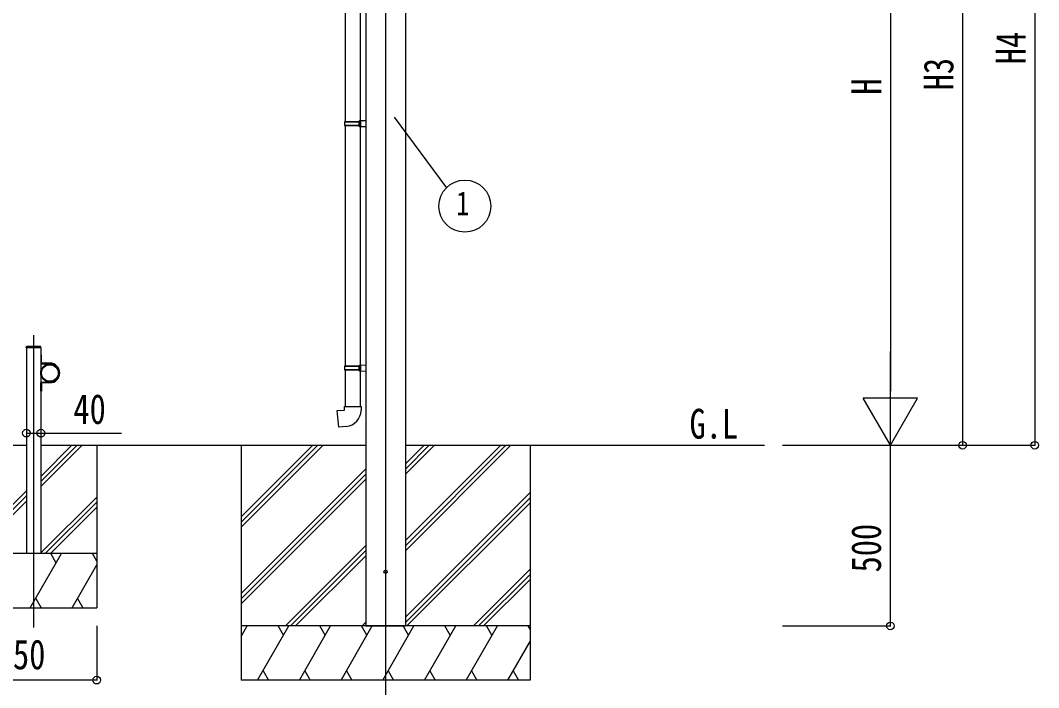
# Model space of a CAD drawing. Units: millimetres, scale not verified. Extents: x -8410 to 8410, y -5940 to 5940.
# Drawn here: x -6755 to -3934, y -3865 to -2018 of the extents above; entities that cross this region are included whole.
import ezdxf
from ezdxf.enums import TextEntityAlignment as Align

# ---------------------------------------------------------------- set-up
doc = ezdxf.new("R2010")
doc.units = ezdxf.units.MM
doc.header["$LTSCALE"] = 30
for name, color, linetype in [('0-2_USER1', 3, 'Continuous'), ('0-4_YKK_12', 2, 'Continuous'), ('0-5_YKK_13', 4, 'Continuous'), ('0-6_YKK_A1', 4, 'Continuous'), ('0-7_YKK_D', 6, 'Continuous')]:
    doc.layers.add(name, color=color, linetype=linetype)
doc.styles.add('ＭＳ ゴシック', font='')
doc.styles.get('ＭＳ ゴシック').set_extended_font_data('MS Gothic')

msp = doc.modelspace()

# ---------------------------------------------------------------- linework, layer by layer
at = {"layer": '0-4_YKK_12'}
for p, q in [((-5743.09, -1013.04), (-5743.09, -3894.28)), ((-6718.09, -2889.97), (-6718.09, -3698.35))]:
    msp.add_line(p, q, dxfattribs=at)
at = {"layer": '0-5_YKK_13'}
for p, q in [((-5855.05, -1633.97), (-5855.05, -2298.34)), ((-5813.05, -2295.78), (-5813.05, -1636.53)), ((-5856.05, -2298.34), (-5857.05, -2300.34)), ((-5857.05, -2300.34), (-5857.05, -2308.34)), ((-5817.53, -2300.34), (-5857.05, -2300.34)), ((-5857.05, -2308.34), (-5856.05, -2310.34)), ((-5856.05, -2298.34), (-5817.96, -2298.34)), ((-5855.05, -2310.34), (-5855.05, -2974.71)), ((-5817.53, -2300.34), (-5817.96, -2298.34)), ((-5817.96, -2298.34), (-5813.05, -2298.34)), ((-5813.05, -2300.34), (-5817.53, -2300.34)), ((-5815.05, -2296.84), (-5815.05, -2297.34)), ((-5815.05, -2311.34), (-5815.05, -2311.84)), ((-5813, -2311.34), (-5815.05, -2311.34)), ((-5813.05, -2298.34), (-5813.05, -2297.34)), ((-5813.05, -2298.34), (-5813.05, -2300.34)), ((-5813.05, -2298.34), (-5813, -2298.34)), ((-5813.05, -2300.34), (-5813.05, -2308.34)), ((-5813.05, -2310.34), (-5813, -2310.34)), ((-5813.05, -2972.16), (-5813.05, -2312.9)), ((-6738.39, -2924.28), (-6738.29, -2922.23)), ((-6697.79, -2924.28), (-6738.39, -2924.28)), ((-6698.9, -2921.28), (-6737.29, -2921.28)), ((-6697.79, -2924.28), (-6697.9, -2922.23)), ((-6698.09, -2944.28), (-6696.09, -2944.28)), ((-6698.09, -2944.28), (-6698.09, -2966.98)), ((-6696.09, -2966.98), (-6696.09, -2944.28)), ((-6673.09, -2966.98), (-6696.09, -2966.98)), ((-6696.09, -2968.98), (-6673.09, -2968.98)), ((-5856.05, -2974.71), (-5857.05, -2976.71)), ((-5857.05, -2976.71), (-5857.05, -2984.71)), ((-5817.53, -2976.71), (-5857.05, -2976.71)), ((-5857.05, -2984.71), (-5856.05, -2986.71)), ((-5856.05, -2974.71), (-5817.96, -2974.71)), ((-5855.05, -2986.71), (-5855.05, -3086.71)), ((-5817.53, -2976.71), (-5817.96, -2974.71)), ((-5817.96, -2974.71), (-5813.05, -2974.71)), ((-5813.05, -2976.71), (-5817.53, -2976.71)), ((-5815.05, -2973.21), (-5815.05, -2973.71)), ((-5815.05, -2987.71), (-5815.05, -2988.21)), ((-5813, -2987.71), (-5815.05, -2987.71)), ((-5813.05, -2974.71), (-5813.05, -2976.71)), ((-5813.05, -2974.71), (-5813, -2974.71)), ((-5813.05, -2976.71), (-5813.05, -2984.71)), ((-5813.05, -2987.71), (-5813.05, -2986.71)), ((-5813.05, -2986.71), (-5813, -2986.71)), ((-5813.05, -3086.71), (-5813.05, -2989.27)), ((-6698.09, -3044.28), (-6698.09, -3021.58)), ((-6698.09, -3044.28), (-6696.09, -3044.28)), ((-6696.09, -3019.58), (-6673.09, -3019.58)), ((-6696.09, -3021.58), (-6696.09, -3044.28)), ((-6673.09, -3021.58), (-6696.09, -3021.58)), ((-5857.05, -3086.71), (-5811.05, -3086.71)), ((-5857.05, -3096.71), (-5857.05, -3086.71)), ((-5811.05, -3086.71), (-5811.05, -3097.63))]:
    msp.add_line(p, q, dxfattribs=at)
for points in [[(-5857.05, -2308.34), (-5817.53, -2308.34), (-5817.96, -2310.34), (-5856.05, -2310.34)], [(-5817.53, -2300.34), (-5817.53, -2308.34), (-5813.05, -2308.34), (-5813.05, -2310.34), (-5817.96, -2310.34)], [(-5815.05, -2296.84), (-5815.05, -2295.84), (-5798.05, -2295.34)], [(-5813, -2311.34), (-5813, -2297.34), (-5815.05, -2297.34)], [(-5798.05, -2313.34), (-5815.05, -2312.84), (-5815.05, -2311.84)], [(-5857.05, -2984.71), (-5817.53, -2984.71), (-5817.96, -2986.71), (-5856.05, -2986.71)], [(-5817.53, -2976.71), (-5817.53, -2984.71), (-5813.05, -2984.71), (-5813.05, -2986.71), (-5817.96, -2986.71)], [(-5815.05, -2973.21), (-5815.05, -2972.21), (-5798.05, -2971.71)], [(-5813, -2987.71), (-5813, -2973.71), (-5815.05, -2973.71)], [(-5798.05, -2989.71), (-5815.05, -2989.21), (-5815.05, -2988.21)], [(-5852.13, -3142.46), (-5872.96, -3144.28), (-5876.97, -3098.46), (-5857.05, -3096.71)]]:
    msp.add_lwpolyline(points, dxfattribs=at)
for centre, radius in [((-6673.09, -2994.28), 25.2), ((-6673.09, -2994.28), 23), ((-5743.09, -3544.28), 4.5)]:
    msp.add_circle(centre, radius, dxfattribs=at)
for centre, radius, start, end in [((-6737.29, -2922.28), 1, 90, 176.99994), ((-6698.9, -2922.28), 1, 3.00011, 90), ((-6696.09, -2966.98), 2, 180, 270), ((-6673.09, -2994.28), 27.3, 270, 90), ((-6673.09, -2994.28), 25.3, 270, 90), ((-6696.09, -3021.58), 2, 90, 180), ((-5856.05, -3097.63), 45, 275, 0)]:
    msp.add_arc(centre, radius, start, end, dxfattribs=at)
at = {"layer": '0-6_YKK_A1'}
for p, q in [((-5798.09, -1135.28), (-5798.09, -3694.28)), ((-5688.09, -1135.28), (-5688.09, -3694.28)), ((-6698.09, -2924.28), (-6738.09, -2924.28)), ((-6738.09, -2924.28), (-6738.09, -3494.28)), ((-6698.09, -2924.28), (-6698.09, -3494.28)), ((-6993.31, -3194.28), (-6738.09, -3194.28)), ((-6698.09, -3194.28), (-5798.09, -3194.28)), ((-6698.09, -3280.29), (-6612.08, -3194.28)), ((-6698.09, -3294.44), (-6597.94, -3194.28)), ((-6698.09, -3308.58), (-6583.8, -3194.28)), ((-6543.19, -3194.28), (-6543.19, -3644.28)), ((-6143.09, -3420.85), (-5916.46, -3194.22)), ((-6143.09, -3406.71), (-5930.6, -3194.22)), ((-6143.09, -3392.57), (-5944.75, -3194.22)), ((-6143.09, -3194.28), (-6143.09, -3844.28)), ((-5688.09, -3194.28), (-4693.48, -3194.28)), ((-5688.09, -3486.35), (-5396.02, -3194.28)), ((-5688.09, -3472.21), (-5410.16, -3194.28)), ((-5688.09, -3458.07), (-5424.31, -3194.28)), ((-5688.09, -3274.22), (-5608.15, -3194.28)), ((-5688.09, -3260.08), (-5622.3, -3194.28)), ((-5688.09, -3245.94), (-5636.44, -3194.28)), ((-5343.09, -3194.28), (-5343.09, -3844.28)), ((-6143.09, -3604.7), (-5798.09, -3259.7)), ((-6143.09, -3618.84), (-5798.09, -3273.84)), ((-6143.09, -3632.98), (-5798.09, -3287.99)), ((-6893.19, -3475.39), (-6738.09, -3320.29)), ((-5688.09, -3670.2), (-5343.09, -3325.2)), ((-6893.19, -3489.53), (-6738.09, -3334.44)), ((-6883.8, -3494.28), (-6738.09, -3348.58)), ((-6698.09, -3492.42), (-6543.19, -3337.53)), ((-6685.81, -3494.28), (-6543.19, -3351.67)), ((-5688.09, -3684.34), (-5343.09, -3339.34)), ((-5683.89, -3694.28), (-5343.09, -3353.49)), ((-6671.67, -3494.28), (-6543.19, -3365.81)), ((-6543.19, -3494.28), (-6893.19, -3494.28)), ((-6727.24, -3644.28), (-6640.64, -3494.28)), ((-6655.64, -3520.26), (-6670.64, -3494.28)), ((-6543.19, -3515.02), (-6555.17, -3494.28)), ((-6020.54, -3694.28), (-5798.09, -3471.83)), ((-6006.4, -3694.28), (-5798.09, -3485.98)), ((-6611.77, -3644.28), (-6543.19, -3525.51)), ((-5992.26, -3694.28), (-5798.09, -3500.12)), ((-5500.04, -3694.28), (-5343.09, -3537.33)), ((-5485.9, -3694.28), (-5343.09, -3551.48)), ((-5471.76, -3694.28), (-5343.09, -3565.62)), ((-6712.24, -3618.3), (-6697.24, -3644.28)), ((-6596.77, -3618.3), (-6581.77, -3644.28)), ((-6893.19, -3644.28), (-6543.19, -3644.28)), ((-6143.09, -3723.22), (-6126.39, -3694.28)), ((-5343.09, -3694.28), (-6143.09, -3694.28)), ((-6097.52, -3844.28), (-6010.92, -3694.28)), ((-6025.92, -3720.26), (-6040.92, -3694.28)), ((-5982.05, -3844.28), (-5895.45, -3694.28)), ((-5910.45, -3720.26), (-5925.45, -3694.28)), ((-5866.58, -3844.28), (-5779.98, -3694.28)), ((-5794.98, -3720.26), (-5809.98, -3694.28)), ((-5808.41, -3694.28), (-5798.09, -3683.97)), ((-5798.09, -3694.28), (-5688.09, -3694.28)), ((-5751.11, -3844.28), (-5664.51, -3694.28)), ((-5679.51, -3720.26), (-5694.51, -3694.28)), ((-5635.64, -3844.28), (-5549.04, -3694.28)), ((-5564.04, -3720.26), (-5579.04, -3694.28)), ((-5520.17, -3844.28), (-5433.57, -3694.28)), ((-5448.57, -3720.26), (-5463.57, -3694.28)), ((-5343.09, -3702.95), (-5348.1, -3694.28)), ((-5404.7, -3844.28), (-5343.09, -3737.58)), ((-6082.52, -3818.3), (-6067.52, -3844.28)), ((-5967.05, -3818.3), (-5952.05, -3844.28)), ((-5851.58, -3818.3), (-5836.58, -3844.28)), ((-5736.11, -3818.3), (-5721.11, -3844.28)), ((-5620.64, -3818.3), (-5605.64, -3844.28)), ((-5505.17, -3818.3), (-5490.17, -3844.28)), ((-5389.7, -3818.3), (-5374.7, -3844.28)), ((-5343.09, -3844.28), (-6143.09, -3844.28))]:
    msp.add_line(p, q, dxfattribs=at)
at = {"layer": '0-7_YKK_D'}
for p, q in [((-3944.93, -953.21), (-3944.93, -3194.28)), ((-4144.93, -1097.97), (-4144.93, -3194.28)), ((-4344.93, -1344.28), (-4344.93, -3044.28)), ((-5718.97, -2286.36), (-5574.45, -2481.4)), ((-4344.93, -3194.28), (-4344.93, -2934.47)), ((-4344.93, -3194.28), (-4419.93, -3064.38)), ((-4269.93, -3064.38), (-4419.93, -3064.38)), ((-4344.93, -3194.28), (-4269.93, -3064.38)), ((-4643.93, -3194.28), (-4343.93, -3194.28)), ((-4643.93, -3194.28), (-4143.93, -3194.28)), ((-4643.93, -3194.28), (-3943.93, -3194.28)), ((-4642.93, -3194.28), (-4343.93, -3194.28)), ((-4344.93, -3694.28), (-4344.93, -3194.28)), ((-6543.19, -3694.28), (-6543.19, -3845.28)), ((-4643.93, -3694.28), (-4343.93, -3694.28)), ((-6543.19, -3844.28), (-6893.19, -3844.28))]:
    msp.add_line(p, q, dxfattribs=at)
msp.add_lwpolyline([(-6738.09, -3160.72), (-6698.09, -3160.72), (-6475.09, -3160.72)], dxfattribs=at)
for centre, radius in [((-5523.73, -2532.5), 72), ((-6738.09, -3160.72), 10.62), ((-6698.09, -3160.72), 10.62), ((-4144.93, -3194.28), 10.62), ((-3944.93, -3194.28), 10.62), ((-4344.93, -3694.28), 10.62), ((-6543.19, -3844.28), 10.62)]:
    msp.add_circle(centre, radius, dxfattribs=at)

# ---------------------------------------------------------------- texts
at = {"layer": '0-2_USER1', "style": 'ＭＳ ゴシック', "width": 0.8}
msp.add_text('G.L', height=82.48, dxfattribs=at).set_placement((-4901.34, -3200.69), align=Align.BOTTOM_LEFT)
at = {"layer": '0-7_YKK_D', "style": 'ＭＳ ゴシック', "width": 0.8}
for s, p in [('H4', (-3945.73, -2139.74)), ('H3', (-4145.73, -2212.13)), ('H', (-4345.73, -2224.28)), ('500', (-4346.26, -3546.28))]:
    msp.add_text(s, height=82.48, rotation=90, dxfattribs=at).set_placement(p, align=Align.BOTTOM_LEFT)
for s, height, p in [('1', 65.98, (-5547.73, -2577.5)), ('40', 82.48, (-6607.89, -3159.92)), ('350', 82.48, (-6820.19, -3838.95))]:
    msp.add_text(s, height=height, dxfattribs=at).set_placement(p, align=Align.BOTTOM_LEFT)

doc.saveas('drawing.dxf')
